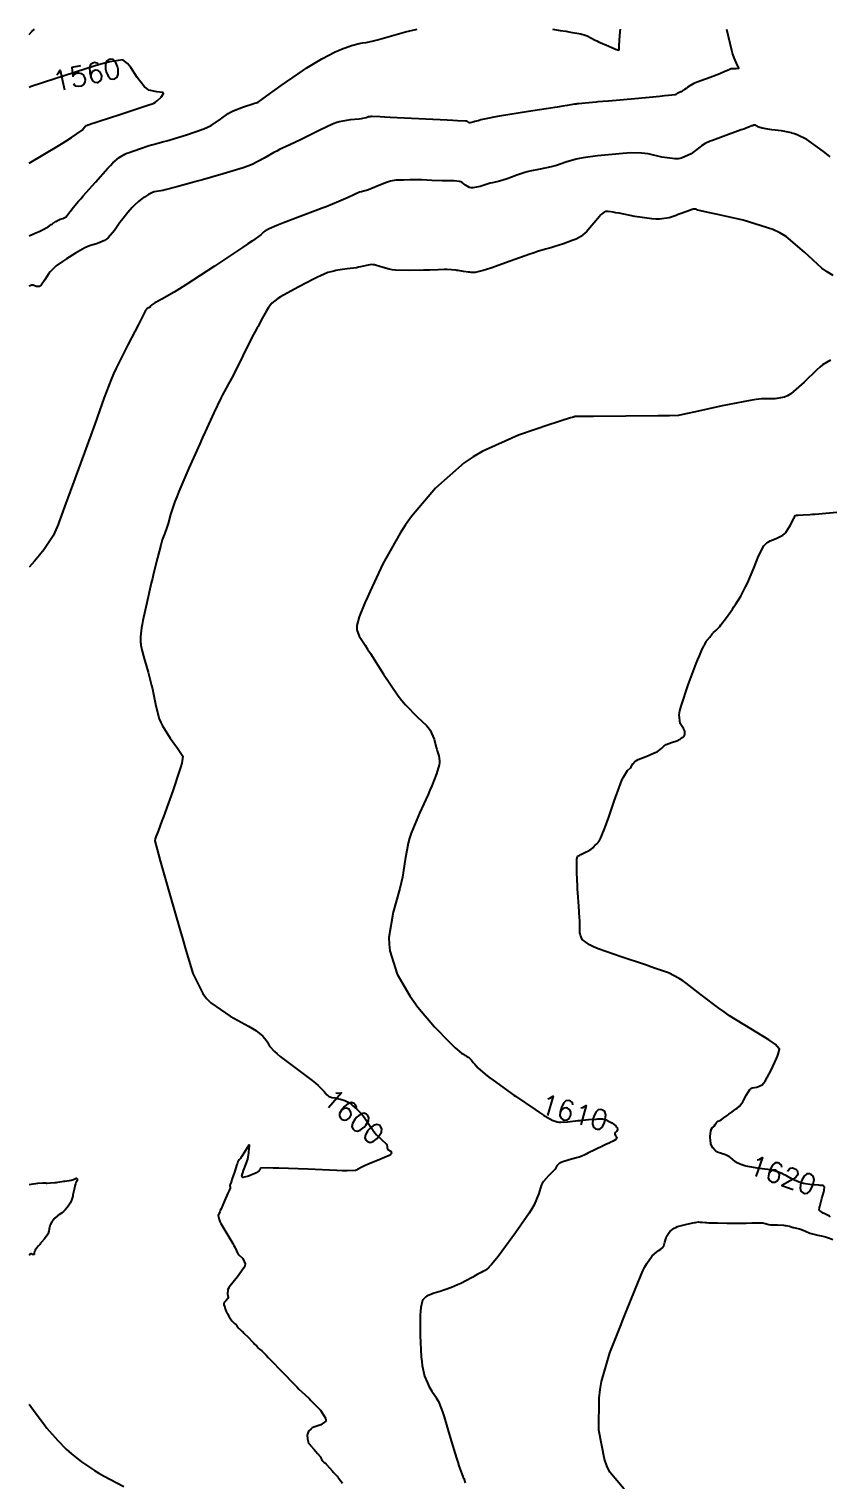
# Model space of a CAD drawing. Header units: metres. Extents: x 837477 to 838477, y 1189014 to 1191014.
# Drawn here: x 837476.5 to 837628.4, y 1190738.3 to 1191013.9 of the extents above; entities that cross this region are included whole.
import ezdxf

# ---------------------------------------------------------------- set-up
doc = ezdxf.new("R2010")
doc.units = ezdxf.units.M
doc.header["$LTSCALE"] = 0.3
doc.layers.add('COTAS 10', color=1, linetype='Continuous')
doc.styles.get("Standard").update_dxf_attribs({"font": 'simplex.shx'})

msp = doc.modelspace()

# ---------------------------------------------------------------- linework, layer by layer
at = {"layer": 'COTAS 10'}
for points, elevation in [([(837476.514, 1191012.856), (837477.027, 1191013.381), (837477.575, 1191013.872)], 1560), ([(837476.514, 1190974.644), (837477.811, 1190975.176), (837478.423, 1190975.444), (837478.949, 1190975.685), (837480.123, 1190976.323), (837480.723, 1190976.759), (837480.886, 1190976.873), (837481.047, 1190976.983), (837481.62, 1190977.357), (837482.158, 1190977.659), (837482.298, 1190977.725), (837482.435, 1190977.782), (837482.895, 1190977.923), (837483.31, 1190978.092), (837483.418, 1190978.167), (837483.522, 1190978.253), (837483.874, 1190978.668), (837484.241, 1190979.185), (837484.356, 1190979.336), (837484.476, 1190979.491), (837484.958, 1190980.08), (837485.907, 1190981.181), (837486.321, 1190981.659), (837486.802, 1190982.212), (837489.086, 1190984.835), (837491.429, 1190987.447), (837491.947, 1190987.994), (837492.408, 1190988.464), (837493.6, 1190989.523), (837494.69, 1190990.115), (837495.088, 1190990.29), (837495.527, 1190990.469), (837497.456, 1190991.159), (837499.326, 1190991.759), (837499.727, 1190991.883), (837500.078, 1190991.988), (837500.926, 1190992.213), (837502.079, 1190992.521), (837502.622, 1190992.678), (837503.262, 1190992.867), (837506.382, 1190993.807), (837509.65, 1190994.957), (837510.384, 1190995.277), (837511.043, 1190995.598), (837512.807, 1190996.765), (837514.26, 1190997.841), (837514.725, 1190998.105), (837515.216, 1190998.355), (837517.214, 1190999.134), (837518.962, 1190999.685), (837519.297, 1190999.79), (837519.566, 1190999.875), (837519.958, 1191000), (837519.996, 1191000.012), (837520.66, 1191000.493), (837521.595, 1191001.17), (837524.305, 1191003.137), (837527.543, 1191005.4), (837528.392, 1191005.964), (837529.222, 1191006.499), (837532.048, 1191008.203), (837534.551, 1191009.522), (837535.176, 1191009.815), (837535.772, 1191010.076), (837537.678, 1191010.758), (837539.145, 1191011.138), (837539.464, 1191011.208), (837539.745, 1191011.264), (837540.443, 1191011.338), (837541.86, 1191011.626), (837542.594, 1191011.816), (837543.476, 1191012.054), (837547.893, 1191013.312), (837550.094, 1191013.872)], 1570), ([(837608.801, 1191013.872), (837608.802, 1191013.869), (837609.736, 1191009.892), (837609.96, 1191009.083), (837610.168, 1191008.399), (837610.793, 1191006.983), (837611.086, 1191006.517), (837611.085, 1191006.432), (837611.049, 1191006.367), (837610.621, 1191006.293), (837610.076, 1191006.33), (837609.966, 1191006.335), (837609.873, 1191006.338), (837609.685, 1191006.33), (837609.431, 1191006.223), (837609.298, 1191006.164), (837609.137, 1191006.091), (837608.328, 1191005.721), (837607.185, 1191005.236), (837606.813, 1191005.091), (837606.418, 1191004.942), (837604.792, 1191004.365), (837603.256, 1191003.8), (837602.917, 1191003.659), (837602.615, 1191003.524), (837601.839, 1191003.093), (837601.364, 1191002.751), (837601.253, 1191002.673), (837601.15, 1191002.602), (837600.852, 1191002.404), (837600.631, 1191002.262), (837600.576, 1191002.225), (837600.525, 1191002.19), (837600.364, 1191002.074), (837600.205, 1191001.974), (837600.156, 1191001.95), (837600.104, 1191001.926), (837599.895, 1191001.853), (837599.688, 1191001.777), (837599.637, 1191001.752), (837599.589, 1191001.724), (837599.438, 1191001.61), (837599.298, 1191001.499), (837599.257, 1191001.473), (837599.215, 1191001.449), (837599.054, 1191001.381), (837597.78, 1191001.237), (837597.036, 1191001.166), (837596.122, 1191001.08), (837591.409, 1191000.656), (837586.426, 1191000.214), (837585.341, 1191000.117), (837584.385, 1191000.031), (837584.047, 1191000), (837581.998, 1190999.812), (837580.739, 1190999.689), (837580.494, 1190999.663), (837580.293, 1190999.641), (837579.941, 1190999.593), (837578.568, 1190999.364), (837577.724, 1190999.229), (837576.678, 1190999.062), (837571.226, 1190998.197), (837565.723, 1190997.311), (837564.645, 1190997.13), (837563.761, 1190996.976), (837562.181, 1190996.656), (837561.865, 1190996.53), (837561.778, 1190996.5), (837561.691, 1190996.473), (837561.381, 1190996.389), (837561.058, 1190996.309), (837560.963, 1190996.283), (837560.865, 1190996.255), (837560.494, 1190996.143), (837560.157, 1190996.077), (837560.081, 1190996.078), (837560.014, 1190996.087), (837559.832, 1190996.193), (837559.67, 1190996.321), (837559.615, 1190996.345), (837559.555, 1190996.364), (837559.299, 1190996.392), (837557.765, 1190996.455), (837556.899, 1190996.496), (837555.841, 1190996.548), (837545.021, 1190997.096), (837543.97, 1190997.148), (837543.112, 1190997.189), (837541.621, 1190997.251), (837541.406, 1190997.245), (837541.352, 1190997.243), (837541.301, 1190997.241), (837541.135, 1190997.236), (837540.942, 1190997.201), (837540.873, 1190997.181), (837540.798, 1190997.156), (837540.472, 1190997.03), (837539.78, 1190996.873), (837539.474, 1190996.83), (837539.119, 1190996.787), (837537.426, 1190996.629), (837535.314, 1190996.239), (837534.695, 1190996.049), (837534.062, 1190995.823), (837531.651, 1190994.709), (837529.251, 1190993.461), (837528.624, 1190993.15), (837528.013, 1190992.853), (837525.943, 1190991.908), (837524.006, 1190990.999), (837523.48, 1190990.725), (837522.958, 1190990.443), (837521.109, 1190989.343), (837518.81, 1190988.18), (837518.004, 1190987.857), (837517.125, 1190987.534), (837513.341, 1190986.363), (837509.397, 1190985.276), (837508.418, 1190985.005), (837507.487, 1190984.748), (837504.533, 1190983.929), (837502.342, 1190983.344), (837501.893, 1190983.235), (837501.513, 1190983.148), (837500.706, 1190983.025), (837500.253, 1190982.956), (837500.095, 1190982.903), (837499.923, 1190982.837), (837499.183, 1190982.475), (837498.38, 1190981.995), (837498.168, 1190981.853), (837497.961, 1190981.708), (837497.249, 1190981.15), (837496.523, 1190980.475), (837496.308, 1190980.254), (837496.086, 1190980.02), (837495.229, 1190979.053), (837494.295, 1190977.884), (837494.023, 1190977.521), (837493.746, 1190977.142), (837492.697, 1190975.633), (837491.545, 1190974.275), (837491.202, 1190973.99), (837490.85, 1190973.746), (837489.49, 1190973.193), (837487.981, 1190972.73), (837487.534, 1190972.542), (837487.074, 1190972.328), (837485.309, 1190971.337), (837483.628, 1190970.259), (837483.222, 1190969.989), (837482.842, 1190969.731), (837481.682, 1190968.905), (837480.742, 1190968.049), (837480.5, 1190967.772), (837480.266, 1190967.479), (837479.487, 1190966.275), (837478.793, 1190965.283), (837478.612, 1190965.122), (837478.436, 1190965.011), (837477.842, 1190965.023), (837477.302, 1190965.236), (837477.16, 1190965.252), (837477.022, 1190965.249), (837476.549, 1190965.085), (837476.514, 1190965.061)], 1580), ([(837575.785, 1191013.872), (837577.248, 1191013.626), (837578.308, 1191013.444), (837579.209, 1191013.288), (837581.137, 1191012.935), (837581.972, 1191012.71), (837582.183, 1191012.635), (837582.386, 1191012.553), (837583.046, 1191012.212), (837583.876, 1191011.763), (837584.185, 1191011.614), (837584.529, 1191011.454), (837586.058, 1191010.784), (837587.481, 1191010.19), (837587.757, 1191010.078), (837587.983, 1191009.988), (837588.373, 1191009.85), (837588.419, 1191009.936), (837588.427, 1191009.987), (837588.433, 1191010.05), (837588.437, 1191010.377), (837588.463, 1191011.092), (837588.483, 1191011.399), (837588.507, 1191011.754), (837588.641, 1191013.432), (837588.671, 1191013.872)], 1570), ([(837476.514, 1190988.417), (837482.132, 1190991.757), (837483.459, 1190992.572), (837484.557, 1190993.261), (837486.605, 1190994.709), (837487.06, 1190995.224), (837487.153, 1190995.327), (837487.231, 1190995.412), (837487.392, 1190995.572), (837488.407, 1190995.924), (837489.023, 1190996.129), (837489.784, 1190996.382), (837493.743, 1190997.685), (837497.693, 1190998.98), (837498.448, 1190999.227), (837499.056, 1190999.426), (837500.03, 1190999.744), (837500.068, 1190999.754), (837500.086, 1190999.759), (837500.107, 1190999.765), (837500.21, 1190999.796), (837500.495, 1190999.997), (837500.499, 1191000), (837500.63, 1191000.11), (837500.791, 1191000.247), (837501.577, 1191000.953), (837502.029, 1191001.631), (837501.979, 1191001.752), (837501.853, 1191001.843), (837500.766, 1191001.931), (837499.231, 1191002.294), (837498.822, 1191002.558), (837498.421, 1191002.893), (837497.03, 1191004.697), (837495.793, 1191006.585), (837495.487, 1191006.973), (837495.198, 1191007.304), (837494.289, 1191008.013), (837491.828, 1191007.666), (837490.561, 1191007.331), (837489.039, 1191006.891), (837481.427, 1191004.441), (837476.922, 1191002.937), (837476.514, 1191002.801)], 1560), ([(837628.463, 1190989.612), (837627.44, 1190990.436), (837626.52, 1190991.156), (837624.051, 1190992.89), (837622.211, 1190993.785), (837621.688, 1190993.976), (837621.158, 1190994.143), (837621.122, 1190994.15), (837619.194, 1190994.539), (837617.422, 1190994.768), (837617.013, 1190994.828), (837616.639, 1190994.887), (837615.584, 1190995.092), (837614.905, 1190995.278), (837614.767, 1190995.327), (837614.652, 1190995.373), (837614.421, 1190995.528), (837614.302, 1190995.63), (837614.258, 1190995.643), (837614.208, 1190995.649), (837613.989, 1190995.617), (837613.733, 1190995.531), (837613.66, 1190995.503), (837613.586, 1190995.474), (837613.312, 1190995.356), (837612.503, 1190995.045), (837612.092, 1190994.894), (837611.6, 1190994.715), (837609.145, 1190993.837), (837606.652, 1190992.932), (837606.136, 1190992.736), (837605.695, 1190992.563), (837604.732, 1190992.139), (837604.036, 1190991.678), (837603.765, 1190991.482), (837603.458, 1190991.258), (837602.065, 1190990.201), (837600.232, 1190989.347), (837599.648, 1190989.249), (837599.032, 1190989.212), (837596.528, 1190989.581), (837593.963, 1190990.165), (837593.307, 1190990.263), (837592.675, 1190990.334), (837590.587, 1190990.364), (837588.448, 1190990.189), (837587.784, 1190990.132), (837587.087, 1190990.07), (837584.311, 1190989.813), (837581.583, 1190989.453), (837580.917, 1190989.327), (837580.289, 1190989.189), (837578.347, 1190988.593), (837576.57, 1190987.987), (837576.046, 1190987.842), (837575.509, 1190987.707), (837573.457, 1190987.304), (837571.477, 1190986.919), (837570.985, 1190986.796), (837570.519, 1190986.667), (837569.039, 1190986.138), (837567.728, 1190985.62), (837567.368, 1190985.496), (837567.009, 1190985.38), (837565.724, 1190985.034), (837564.384, 1190984.701), (837563.99, 1190984.594), (837563.587, 1190984.48), (837562.047, 1190984.016), (837560.651, 1190983.739), (837560.338, 1190983.744), (837560.056, 1190983.783), (837559.304, 1190984.22), (837558.633, 1190984.752), (837558.403, 1190984.852), (837558.154, 1190984.931), (837557.096, 1190985.045), (837555.738, 1190985.049), (837555.3, 1190985.059), (837554.836, 1190985.072), (837552.936, 1190985.154), (837551.024, 1190985.233), (837550.553, 1190985.245), (837550.106, 1190985.253), (837548.702, 1190985.246), (837547.547, 1190985.212), (837547.257, 1190985.203), (837546.98, 1190985.194), (837546.09, 1190985.164), (837545.055, 1190984.977), (837544.687, 1190984.869), (837544.284, 1190984.737), (837542.532, 1190984.058), (837540.867, 1190983.38), (837540.519, 1190983.248), (837540.219, 1190983.14), (837539.543, 1190982.954), (837539.168, 1190982.885), (837539.058, 1190982.851), (837538.945, 1190982.811), (837538.517, 1190982.613), (837537.749, 1190982.244), (837537.422, 1190982.095), (837537.046, 1190981.927), (837535.276, 1190981.154), (837532.874, 1190980.163), (837532.1, 1190979.859), (837531.279, 1190979.54), (837527.919, 1190978.28), (837524.788, 1190977.104), (837524.112, 1190976.838), (837523.518, 1190976.599), (837522.06, 1190975.951), (837521.253, 1190975.49), (837521.069, 1190975.367), (837520.902, 1190975.248), (837520.443, 1190974.836), (837518.893, 1190973.681), (837518.039, 1190973.093), (837517, 1190972.389), (837511.712, 1190968.877), (837506.229, 1190965.313), (837505.068, 1190964.577), (837504.061, 1190963.949), (837501.712, 1190962.584), (837500.604, 1190962.027), (837500.38, 1190961.908), (837500.192, 1190961.805), (837499.809, 1190961.559), (837499.671, 1190961.412), (837499.636, 1190961.37), (837499.604, 1190961.328), (837499.502, 1190961.173), (837499.404, 1190961.047), (837499.375, 1190961.023), (837499.345, 1190961.004), (837499.227, 1190960.974), (837499.101, 1190960.954), (837499.065, 1190960.941), (837499.03, 1190960.925), (837498.901, 1190960.84), (837498.77, 1190960.701), (837498.734, 1190960.651), (837498.698, 1190960.596), (837498.566, 1190960.353), (837497.975, 1190959.204), (837497.65, 1190958.577), (837497.255, 1190957.817), (837495.241, 1190953.957), (837493.049, 1190949.544), (837492.541, 1190948.436), (837492.076, 1190947.376), (837490.751, 1190943.957), (837489.436, 1190940.179), (837488.977, 1190938.893), (837488.476, 1190937.503), (837486.323, 1190931.615), (837484.292, 1190926.087), (837483.868, 1190924.923), (837483.504, 1190923.918), (837482.687, 1190921.615), (837482.181, 1190920.243), (837482.012, 1190919.825), (837481.831, 1190919.39), (837481.072, 1190917.684), (837479.302, 1190915.047), (837478.482, 1190914.026), (837477.52, 1190912.879), (837476.514, 1190911.758)], 1590), ([(837629.027, 1190967.131), (837627.91, 1190967.786), (837626.858, 1190968.496), (837623.607, 1190971.507), (837620.104, 1190974.486), (837618.895, 1190975.176), (837617.582, 1190975.806), (837611.974, 1190977.593), (837606.863, 1190978.73), (837605.864, 1190978.95), (837605.044, 1190979.13), (837603.586, 1190979.439), (837603.326, 1190979.5), (837603.263, 1190979.524), (837603.203, 1190979.551), (837603.016, 1190979.674), (837602.646, 1190979.696), (837602.47, 1190979.66), (837602.262, 1190979.605), (837601.245, 1190979.255), (837599.987, 1190978.782), (837599.627, 1190978.65), (837599.262, 1190978.517), (837597.9, 1190978.034), (837596.057, 1190977.782), (837595.389, 1190977.796), (837594.653, 1190977.845), (837591.422, 1190978.325), (837588.411, 1190978.903), (837587.812, 1190979.015), (837587.316, 1190979.105), (837586.375, 1190979.259), (837586.09, 1190979.248), (837586.008, 1190979.235), (837585.924, 1190979.219), (837585.61, 1190979.124), (837585.108, 1190978.728), (837584.905, 1190978.521), (837584.675, 1190978.272), (837583.616, 1190977.023), (837582.487, 1190975.709), (837582.213, 1190975.419), (837581.956, 1190975.162), (837581.17, 1190974.501), (837580.256, 1190974.017), (837579.919, 1190973.871), (837579.546, 1190973.721), (837577.895, 1190973.136), (837576.222, 1190972.602), (837575.835, 1190972.484), (837575.48, 1190972.379), (837574.473, 1190972.109), (837572.965, 1190971.644), (837572.295, 1190971.417), (837571.516, 1190971.147), (837567.787, 1190969.819), (837564.066, 1190968.516), (837563.292, 1190968.263), (837562.628, 1190968.057), (837561.153, 1190967.701), (837560.349, 1190967.694), (837560.107, 1190967.708), (837559.858, 1190967.729), (837558.89, 1190967.862), (837557.923, 1190968.021), (837557.674, 1190968.059), (837557.433, 1190968.093), (837556.632, 1190968.194), (837555.79, 1190968.244), (837555.524, 1190968.247), (837555.243, 1190968.245), (837554.109, 1190968.199), (837552.53, 1190968.131), (837551.968, 1190968.115), (837551.352, 1190968.1), (837548.68, 1190968.056), (837546.006, 1190968.136), (837545.388, 1190968.199), (837544.825, 1190968.279), (837543.235, 1190968.719), (837542.061, 1190969.104), (837541.76, 1190969.151), (837541.47, 1190969.171), (837540.507, 1190969.026), (837539.402, 1190968.729), (837539.021, 1190968.654), (837538.608, 1190968.581), (837536.848, 1190968.343), (837535.086, 1190968.101), (837534.672, 1190968.027), (837534.29, 1190967.949), (837533.178, 1190967.639), (837531.782, 1190967.025), (837531.221, 1190966.755), (837530.585, 1190966.442), (837527.659, 1190964.949), (837524.798, 1190963.394), (837524.203, 1190963.041), (837523.693, 1190962.722), (837522.566, 1190961.851), (837521.951, 1190961.028), (837521.764, 1190960.738), (837521.571, 1190960.422), (837520.815, 1190959.06), (837520.109, 1190957.729), (837519.947, 1190957.432), (837519.8, 1190957.167), (837519.391, 1190956.471), (837518.845, 1190955.467), (837518.611, 1190955.008), (837518.342, 1190954.47), (837517.072, 1190951.875), (837515.737, 1190949.166), (837515.427, 1190948.556), (837515.142, 1190948.008), (837514.33, 1190946.537), (837513.515, 1190945.04), (837513.228, 1190944.476), (837512.916, 1190943.847), (837511.567, 1190941.034), (837509.912, 1190937.451), (837509.405, 1190936.336), (837508.878, 1190935.169), (837506.801, 1190930.511), (837504.926, 1190926.12), (837504.526, 1190925.121), (837504.178, 1190924.216), (837503.353, 1190921.729), (837502.884, 1190920.045), (837502.762, 1190919.645), (837502.642, 1190919.275), (837502.235, 1190918.177), (837501.79, 1190916.909), (837501.647, 1190916.43), (837501.494, 1190915.896), (837500.87, 1190913.509), (837500.143, 1190910.532), (837499.926, 1190909.627), (837499.701, 1190908.687), (837498.832, 1190905), (837498.094, 1190901.63), (837497.952, 1190900.89), (837497.837, 1190900.234), (837497.648, 1190898.561), (837497.678, 1190897.489), (837497.702, 1190897.211), (837497.732, 1190896.942), (837497.893, 1190896.041), (837498.199, 1190894.876), (837498.32, 1190894.441), (837498.456, 1190893.958), (837499.077, 1190891.804), (837499.741, 1190889.324), (837499.905, 1190888.635), (837500.059, 1190887.944), (837500.542, 1190885.437), (837501.215, 1190882.97), (837501.49, 1190882.304), (837501.802, 1190881.646), (837503.249, 1190879.329), (837504.65, 1190877.417), (837504.934, 1190877.013), (837505.172, 1190876.664), (837505.657, 1190875.856), (837505.483, 1190874.574), (837505.307, 1190873.925), (837505.075, 1190873.149), (837503.773, 1190869.285), (837502.332, 1190865.257), (837502.012, 1190864.377), (837501.726, 1190863.6), (837500.979, 1190861.645), (837500.563, 1190860.58), (837500.486, 1190860.364), (837500.425, 1190860.183), (837500.342, 1190859.813), (837500.789, 1190858.19), (837501.062, 1190857.219), (837501.399, 1190856.022), (837503.157, 1190849.813), (837505.164, 1190842.81), (837505.659, 1190841.112), (837506.129, 1190839.518), (837507.604, 1190834.635), (837509.475, 1190830.836), (837510.194, 1190829.926), (837511, 1190829.079), (837514.635, 1190826.533), (837518.149, 1190824.653), (837518.878, 1190824.226), (837519.502, 1190823.839), (837520.878, 1190822.777), (837521.489, 1190822), (837521.631, 1190821.792), (837521.761, 1190821.588), (837522.132, 1190820.878), (837523.082, 1190819.809), (837523.577, 1190819.378), (837524.172, 1190818.889), (837527.161, 1190816.634), (837529.987, 1190814.513), (837530.193, 1190814.358), (837530.815, 1190813.856), (837531.345, 1190813.409), (837532.473, 1190812.254), (837533.009, 1190811.598), (837533.164, 1190811.464), (837533.322, 1190811.352), (837533.919, 1190811.123), (837534.55, 1190811.016), (837534.731, 1190810.981), (837534.914, 1190810.943), (837535.593, 1190810.788), (837536.241, 1190810.593), (837536.403, 1190810.531), (837536.558, 1190810.466), (837537.057, 1190810.198), (837537.585, 1190809.821), (837537.758, 1190809.687), (837537.943, 1190809.539), (837538.709, 1190808.895), (837539.569, 1190808.011), (837539.814, 1190807.712), (837540.06, 1190807.389), (837540.974, 1190806.027), (837541.914, 1190804.653), (837542.177, 1190804.323), (837542.441, 1190804.014), (837543.406, 1190803.082), (837544.152, 1190802.393), (837544.278, 1190802.238), (837544.37, 1190802.099), (837544.409, 1190801.727), (837544.406, 1190801.439), (837544.47, 1190801.353), (837544.563, 1190801.264), (837545.134, 1190800.919), (837545.274, 1190800.452), (837545.095, 1190800.286), (837544.822, 1190800.104), (837543.049, 1190799.313), (837541.032, 1190798.534), (837540.605, 1190798.359), (837540.235, 1190798.201), (837539.373, 1190797.78), (837538.925, 1190797.51), (837538.817, 1190797.448), (837538.715, 1190797.392), (837538.404, 1190797.235), (837536.856, 1190797.199), (837535.975, 1190797.219), (837534.898, 1190797.253), (837529.373, 1190797.482), (837523.869, 1190797.701), (837522.806, 1190797.729), (837521.942, 1190797.742), (837520.485, 1190797.669), (837520.339, 1190797.497), (837520.301, 1190797.448), (837520.265, 1190797.398), (837520.145, 1190797.211), (837519.767, 1190796.934), (837519.568, 1190796.828), (837519.328, 1190796.708), (837518.123, 1190796.166), (837517.082, 1190795.957), (837516.946, 1190796.046), (837516.877, 1190796.199), (837517.175, 1190797.283), (837517.778, 1190798.704), (837517.9, 1190799.069), (837518.002, 1190799.421), (837518.211, 1190800.592), (837518.276, 1190801.478), (837518.288, 1190801.651), (837518.298, 1190801.792), (837518.312, 1190802.043), (837518.303, 1190802.079), (837518.298, 1190802.085), (837518.292, 1190802.09), (837518.263, 1190802.095), (837518.232, 1190802.088), (837518.218, 1190802.084), (837518.199, 1190802.077), (837518.062, 1190801.864), (837517.98, 1190801.732), (837517.88, 1190801.569), (837517.362, 1190800.718), (837516.818, 1190799.854), (837516.702, 1190799.683), (837516.601, 1190799.542), (837516.359, 1190799.278), (837516.134, 1190798.88), (837516.043, 1190798.654), (837515.939, 1190798.377), (837515.461, 1190796.961), (837514.996, 1190795.534), (837514.902, 1190795.251), (837514.821, 1190795.017), (837514.654, 1190794.576), (837514.603, 1190794.452), (837514.596, 1190794.417), (837514.593, 1190794.383), (837514.609, 1190794.259), (837514.635, 1190794.13), (837514.638, 1190794.092), (837514.638, 1190794.053), (837514.626, 1190793.908), (837514.452, 1190793.446), (837514.352, 1190793.208), (837514.228, 1190792.923), (837513.59, 1190791.494), (837512.928, 1190790.012), (837512.789, 1190789.693), (837512.669, 1190789.414), (837512.397, 1190788.736), (837512.555, 1190787.952), (837512.706, 1190787.606), (837512.905, 1190787.205), (837514.013, 1190785.288), (837515.153, 1190783.395), (837515.372, 1190783.007), (837515.549, 1190782.679), (837515.841, 1190781.987), (837516.042, 1190781.582), (837516.162, 1190781.434), (837516.31, 1190781.27), (837517.076, 1190780.551), (837517.491, 1190779.515), (837517.418, 1190779.151), (837517.262, 1190778.754), (837516.02, 1190777.045), (837514.65, 1190775.376), (837514.414, 1190775.005), (837514.24, 1190774.673), (837514.13, 1190773.802), (837514.276, 1190773.245), (837514.264, 1190773.111), (837514.229, 1190772.986), (837513.913, 1190772.606), (837513.565, 1190772.282), (837513.51, 1190772.191), (837513.473, 1190772.1), (837513.487, 1190771.77), (837513.604, 1190771.456), (837513.631, 1190771.375), (837513.656, 1190771.296), (837513.728, 1190771.034), (837513.79, 1190770.805), (837513.808, 1190770.747), (837513.827, 1190770.691), (837513.898, 1190770.51), (837514.034, 1190770.25), (837514.093, 1190770.145), (837514.162, 1190770.026), (837514.487, 1190769.475), (837514.869, 1190768.896), (837514.973, 1190768.758), (837515.076, 1190768.631), (837515.443, 1190768.254), (837515.771, 1190767.953), (837515.85, 1190767.874), (837515.923, 1190767.797), (837516.143, 1190767.532), (837516.329, 1190767.301), (837516.381, 1190767.244), (837516.432, 1190767.191), (837516.621, 1190767.028), (837516.956, 1190766.723), (837517.1, 1190766.581), (837517.266, 1190766.414), (837518.052, 1190765.603), (837518.869, 1190764.748), (837519.054, 1190764.553), (837519.223, 1190764.376), (837519.686, 1190763.891), (837520.044, 1190763.532), (837520.147, 1190763.435), (837520.251, 1190763.339), (837520.639, 1190763.002), (837521.476, 1190762.192), (837521.863, 1190761.798), (837522.318, 1190761.33), (837524.518, 1190759.03), (837526.779, 1190756.677), (837527.271, 1190756.177), (837527.705, 1190755.743), (837528.788, 1190754.72), (837529.673, 1190753.904), (837529.981, 1190753.599), (837530.318, 1190753.26), (837531.763, 1190751.753), (837532.761, 1190750.275), (837532.816, 1190749.955), (837532.775, 1190749.673), (837531.825, 1190748.977), (837530.509, 1190748.52), (837530.236, 1190748.39), (837530.003, 1190748.257), (837529.493, 1190747.763), (837529.313, 1190747.25), (837529.288, 1190747.106), (837529.274, 1190746.961), (837529.314, 1190746.428), (837529.405, 1190745.977), (837529.424, 1190745.883), (837529.44, 1190745.803), (837529.475, 1190745.625), (837529.498, 1190745.545), (837529.506, 1190745.526), (837529.515, 1190745.508), (837529.557, 1190745.457), (837529.744, 1190745.251), (837529.845, 1190745.137), (837529.968, 1190744.998), (837530.588, 1190744.289), (837531.207, 1190743.577), (837531.329, 1190743.437), (837531.429, 1190743.322), (837531.612, 1190743.111), (837531.699, 1190742.981), (837531.738, 1190742.918), (837531.784, 1190742.842), (837532.008, 1190742.469), (837532.246, 1190742.102), (837532.301, 1190742.03), (837532.351, 1190741.971), (837532.494, 1190741.867), (837532.713, 1190741.7), (837532.812, 1190741.601), (837532.927, 1190741.48), (837533.479, 1190740.852), (837534.058, 1190740.179), (837534.19, 1190740.029), (837534.309, 1190739.895), (837534.639, 1190739.544), (837534.926, 1190739.236), (837535.02, 1190739.129), (837535.119, 1190739.013), (837535.527, 1190738.519), (837535.961, 1190737.927)], 1600), ([(837628.49, 1190951.01), (837627.009, 1190950.119), (837626.491, 1190949.706), (837625.926, 1190949.222), (837623.495, 1190946.876), (837620.98, 1190944.674), (837620.363, 1190944.281), (837619.779, 1190943.982), (837617.956, 1190943.684), (837615.449, 1190943.67), (837614.434, 1190943.55), (837613.281, 1190943.379), (837607.956, 1190942.341), (837602.896, 1190941.23), (837601.101, 1190940.836), (837599.679, 1190940.525), (837597.995, 1190940.471), (837597.022, 1190940.456), (837595.829, 1190940.441), (837589.692, 1190940.389), (837583.599, 1190940.345), (837582.434, 1190940.336), (837581.495, 1190940.329), (837579.992, 1190940.313), (837579.957, 1190940.3), (837579.944, 1190940.294), (837579.929, 1190940.288), (837579.864, 1190940.258), (837579.798, 1190940.229), (837579.782, 1190940.224), (837579.767, 1190940.219), (837579.725, 1190940.212), (837579.622, 1190940.195), (837579.569, 1190940.184), (837579.507, 1190940.172), (837579.192, 1190940.105), (837577.451, 1190939.544), (837576.488, 1190939.22), (837575.317, 1190938.822), (837569.352, 1190936.773), (837562.483, 1190933.702), (837560.742, 1190932.66), (837559.07, 1190931.534), (837553.614, 1190926.773), (837549.038, 1190921.335), (837547.922, 1190919.782), (837546.87, 1190918.209), (837543.614, 1190912.357), (837541.203, 1190907.181), (837540.683, 1190906.035), (837540.228, 1190905.013), (837539.119, 1190902.357), (837538.699, 1190900.67), (837538.679, 1190900.259), (837538.699, 1190899.872), (837539.119, 1190898.679), (837540.246, 1190896.936), (837540.713, 1190896.203), (837541.246, 1190895.361), (837543.732, 1190891.417), (837546.493, 1190887.355), (837547.201, 1190886.438), (837547.883, 1190885.612), (837550.143, 1190883.38), (837551.91, 1190881.721), (837552.282, 1190881.256), (837552.604, 1190880.789), (837553.343, 1190879.081), (837553.731, 1190877.551), (837553.831, 1190877.196), (837553.928, 1190876.87), (837554.253, 1190875.944), (837554.367, 1190874.979), (837554.331, 1190874.629), (837554.266, 1190874.244), (837553.788, 1190872.554), (837552.885, 1190870.233), (837552.552, 1190869.45), (837552.182, 1190868.606), (837550.549, 1190865.049), (837548.996, 1190861.294), (837548.677, 1190860.325), (837548.406, 1190859.387), (837547.83, 1190856.252), (837547.324, 1190852.932), (837547.097, 1190851.877), (837546.833, 1190850.764), (837545.565, 1190846.252), (837544.765, 1190841.476), (837544.796, 1190840.197), (837544.936, 1190838.936), (837546.352, 1190834.535), (837548.729, 1190830.398), (837549.474, 1190829.303), (837550.258, 1190828.229), (837553.404, 1190824.535), (837556.253, 1190821.61), (837556.848, 1190821.021), (837557.36, 1190820.528), (837558.512, 1190819.549), (837559.011, 1190819.26), (837559.111, 1190819.202), (837559.195, 1190819.155), (837559.36, 1190819.065), (837559.419, 1190819.031), (837559.451, 1190819.005), (837559.51, 1190818.946), (837559.59, 1190818.877), (837559.619, 1190818.857), (837559.651, 1190818.836), (837559.793, 1190818.761), (837559.984, 1190818.626), (837560.048, 1190818.569), (837560.116, 1190818.504), (837560.399, 1190818.194), (837560.773, 1190817.753), (837560.899, 1190817.604), (837561.034, 1190817.444), (837561.601, 1190816.769), (837563.04, 1190815.514), (837563.725, 1190814.988), (837564.534, 1190814.385), (837568.488, 1190811.561), (837568.75, 1190811.381), (837572.494, 1190808.805), (837573.335, 1190808.243), (837574.06, 1190807.769), (837575.709, 1190806.788), (837576.705, 1190806.493), (837577.018, 1190806.453), (837577.346, 1190806.43), (837578.667, 1190806.495), (837580.142, 1190806.67), (837580.569, 1190806.716), (837581.003, 1190806.761), (837582.636, 1190806.914), (837584.069, 1190807.028), (837584.377, 1190807.049), (837584.647, 1190807.064), (837585.3, 1190807.081), (837585.812, 1190806.947), (837585.993, 1190806.868), (837586.191, 1190806.771), (837587.049, 1190806.271), (837587.802, 1190805.705), (837587.935, 1190805.567), (837588.034, 1190805.437), (837588.119, 1190805.035), (837587.98, 1190804.73), (837587.939, 1190804.662), (837587.896, 1190804.601), (837587.731, 1190804.439), (837587.616, 1190804.305), (837587.606, 1190804.262), (837587.605, 1190804.217), (837587.676, 1190804.031), (837587.801, 1190803.829), (837587.834, 1190803.773), (837587.866, 1190803.717), (837587.974, 1190803.514), (837587.932, 1190803.287), (837587.869, 1190803.216), (837587.784, 1190803.141), (837587.293, 1190802.838), (837586.76, 1190802.566), (837586.649, 1190802.511), (837586.554, 1190802.464), (837586.342, 1190802.368), (837585.908, 1190802.17), (837585.673, 1190802.059), (837585.388, 1190801.924), (837583.945, 1190801.236), (837582.476, 1190800.529), (837582.176, 1190800.383), (837581.921, 1190800.258), (837581.385, 1190799.986), (837580.867, 1190799.797), (837580.624, 1190799.725), (837580.339, 1190799.643), (837578.948, 1190799.277), (837577.576, 1190798.841), (837577.302, 1190798.716), (837577.073, 1190798.589), (837576.631, 1190798.112), (837576.297, 1190797.529), (837576.137, 1190797.335), (837575.948, 1190797.127), (837575.022, 1190796.258), (837574.06, 1190795.161), (837573.849, 1190794.809), (837573.662, 1190794.437), (837573.184, 1190792.918), (837572.315, 1190790.76), (837571.882, 1190789.984), (837571.364, 1190789.13), (837568.797, 1190785.403), (837566.206, 1190781.911), (837565.673, 1190781.206), (837565.22, 1190780.614), (837564.251, 1190779.42), (837563.841, 1190779.008), (837563.741, 1190778.909), (837563.646, 1190778.816), (837563.351, 1190778.537), (837563.08, 1190778.32), (837563, 1190778.268), (837562.919, 1190778.218), (837562.609, 1190778.065), (837562.244, 1190777.9), (837562.127, 1190777.843), (837562.004, 1190777.78), (837561.502, 1190777.514), (837560.862, 1190777.16), (837560.652, 1190777.042), (837560.426, 1190776.915), (837559.491, 1190776.387), (837558.423, 1190775.824), (837558.113, 1190775.676), (837557.797, 1190775.531), (837556.608, 1190775.037), (837555.363, 1190774.585), (837555.012, 1190774.467), (837554.659, 1190774.351), (837553.364, 1190773.961), (837552.222, 1190773.536), (837551.967, 1190773.399), (837551.737, 1190773.254), (837551.126, 1190772.662), (837550.795, 1190771.235), (837550.742, 1190770.563), (837550.706, 1190769.772), (837550.716, 1190765.918), (837550.914, 1190761.92), (837550.996, 1190761.039), (837551.091, 1190760.254), (837551.532, 1190758.236), (837552.064, 1190756.957), (837552.215, 1190756.64), (837552.368, 1190756.338), (837552.937, 1190755.38), (837553.479, 1190754.562), (837553.615, 1190754.348), (837553.746, 1190754.14), (837554.169, 1190753.433), (837554.746, 1190751.976), (837554.973, 1190751.295), (837555.23, 1190750.494), (837556.404, 1190746.596), (837557.569, 1190742.687), (837557.82, 1190741.879), (837558.039, 1190741.189), (837558.576, 1190739.689), (837558.877, 1190738.983), (837558.948, 1190738.794), (837559.015, 1190738.609), (837559.214, 1190737.964)], 1610), ([(837628.499, 1190788.487), (837628.34, 1190788.577), (837627.591, 1190788.945), (837626.866, 1190789.312), (837626.722, 1190789.402), (837626.604, 1190789.486), (837626.381, 1190789.748), (837626.42, 1190790.226), (837626.467, 1190790.446), (837626.528, 1190790.705), (837626.88, 1190791.96), (837627.235, 1190793.193), (837627.299, 1190793.439), (837627.348, 1190793.643), (837627.403, 1190794.033), (837627.354, 1190794.143), (837627.339, 1190794.171), (837627.322, 1190794.198), (837627.256, 1190794.283), (837627.195, 1190794.347), (837627.182, 1190794.359), (837627.17, 1190794.37), (837627.144, 1190794.39), (837626.801, 1190794.42), (837626.59, 1190794.436), (837626.33, 1190794.457), (837624.97, 1190794.561), (837623.371, 1190794.802), (837622.959, 1190794.909), (837622.56, 1190795.034), (837621.232, 1190795.628), (837620.158, 1190796.226), (837619.92, 1190796.354), (837619.708, 1190796.464), (837619.153, 1190796.723), (837618.754, 1190796.875), (837618.638, 1190796.918), (837618.521, 1190796.961), (837618.082, 1190797.12), (837617.33, 1190797.301), (837617.015, 1190797.358), (837616.654, 1190797.419), (837614.966, 1190797.663), (837613.223, 1190797.936), (837612.828, 1190798.014), (837612.47, 1190798.094), (837611.491, 1190798.391), (837610.818, 1190798.723), (837610.652, 1190798.824), (837610.496, 1190798.929), (837610.005, 1190799.343), (837609.526, 1190799.746), (837609.387, 1190799.837), (837609.376, 1190799.844), (837609.219, 1190799.937), (837608.592, 1190800.223), (837607.974, 1190800.444), (837607.823, 1190800.496), (837607.681, 1190800.543), (837607.242, 1190800.68), (837606.849, 1190800.884), (837606.736, 1190800.974), (837606.621, 1190801.079), (837606.19, 1190801.581), (837605.85, 1190802.28), (837605.792, 1190802.51), (837605.749, 1190802.755), (837605.727, 1190803.774), (837605.833, 1190804.699), (837605.872, 1190804.887), (837605.915, 1190805.044), (837606.104, 1190805.364), (837606.322, 1190805.539), (837606.383, 1190805.606), (837606.445, 1190805.68), (837606.671, 1190806.013), (837606.897, 1190806.335), (837606.959, 1190806.402), (837607.02, 1190806.46), (837607.238, 1190806.59), (837607.533, 1190806.734), (837607.643, 1190806.8), (837607.764, 1190806.879), (837608.303, 1190807.259), (837608.918, 1190807.71), (837609.087, 1190807.833), (837609.256, 1190807.955), (837609.862, 1190808.389), (837610.439, 1190808.816), (837610.59, 1190808.934), (837610.736, 1190809.051), (837611.23, 1190809.471), (837611.719, 1190810.056), (837611.863, 1190810.277), (837612.009, 1190810.524), (837612.567, 1190811.628), (837613.22, 1190812.626), (837613.426, 1190812.805), (837613.644, 1190812.942), (837614.525, 1190813.087), (837615.529, 1190813.497), (837615.825, 1190813.801), (837616.129, 1190814.187), (837617.292, 1190816.27), (837618.268, 1190818.483), (837618.453, 1190818.952), (837618.603, 1190819.359), (837618.839, 1190820.307), (837618.003, 1190821.224), (837617.476, 1190821.612), (837616.823, 1190822.057), (837613.396, 1190824.146), (837609.361, 1190826.637), (837608.323, 1190827.336), (837607.319, 1190828.038), (837603.979, 1190830.609), (837601.134, 1190832.823), (837600.441, 1190833.301), (837599.791, 1190833.72), (837597.787, 1190834.748), (837595.352, 1190835.608), (837594.43, 1190835.921), (837593.401, 1190836.266), (837588.787, 1190837.787), (837584.427, 1190839.349), (837583.557, 1190839.722), (837582.834, 1190840.068), (837581.442, 1190841.1), (837581.104, 1190841.939), (837581.045, 1190842.163), (837581.002, 1190842.383), (837580.97, 1190843.15), (837580.98, 1190844.253), (837580.964, 1190844.685), (837580.938, 1190845.173), (837580.776, 1190847.39), (837580.587, 1190849.928), (837580.545, 1190850.618), (837580.507, 1190851.303), (837580.411, 1190853.727), (837580.388, 1190855.664), (837580.397, 1190856.042), (837580.413, 1190856.35), (837580.526, 1190856.888), (837580.838, 1190857.047), (837580.98, 1190857.116), (837581.145, 1190857.196), (837581.94, 1190857.576), (837582.75, 1190857.992), (837582.924, 1190858.096), (837583.077, 1190858.193), (837583.447, 1190858.504), (837583.695, 1190858.775), (837583.769, 1190858.848), (837583.847, 1190858.92), (837584.149, 1190859.176), (837584.463, 1190859.51), (837584.548, 1190859.633), (837584.632, 1190859.768), (837584.93, 1190860.364), (837585.202, 1190860.996), (837585.271, 1190861.154), (837585.337, 1190861.305), (837585.549, 1190861.79), (837585.962, 1190862.912), (837586.155, 1190863.465), (837586.382, 1190864.123), (837587.484, 1190867.374), (837588.68, 1190870.653), (837588.966, 1190871.329), (837589.232, 1190871.904), (837590.032, 1190873.141), (837590.592, 1190873.692), (837590.707, 1190873.834), (837590.805, 1190873.971), (837591.014, 1190874.429), (837591.478, 1190874.914), (837591.737, 1190875.068), (837592.051, 1190875.231), (837593.657, 1190875.894), (837595.295, 1190876.562), (837595.631, 1190876.729), (837595.915, 1190876.887), (837596.514, 1190877.395), (837596.961, 1190877.837), (837597.148, 1190877.955), (837597.364, 1190878.071), (837598.375, 1190878.474), (837599.354, 1190878.811), (837599.55, 1190878.886), (837599.713, 1190878.953), (837600.029, 1190879.127), (837600.129, 1190879.237), (837600.156, 1190879.263), (837600.182, 1190879.287), (837600.273, 1190879.359), (837600.363, 1190879.412), (837600.388, 1190879.425), (837600.413, 1190879.436), (837600.504, 1190879.467), (837600.596, 1190879.511), (837600.621, 1190879.531), (837600.646, 1190879.554), (837600.737, 1190879.664), (837600.815, 1190879.794), (837600.832, 1190879.83), (837600.847, 1190879.866), (837600.886, 1190879.994), (837600.904, 1190880.132), (837600.905, 1190880.173), (837600.905, 1190880.217), (837600.894, 1190880.387), (837600.874, 1190880.553), (837600.869, 1190880.593), (837600.863, 1190880.632), (837600.843, 1190880.753), (837600.7, 1190881.018), (837600.617, 1190881.147), (837600.515, 1190881.301), (837599.99, 1190882.059), (837599.832, 1190883.75), (837599.962, 1190884.492), (837600.166, 1190885.352), (837601.531, 1190889.449), (837603.068, 1190893.449), (837603.381, 1190894.249), (837603.645, 1190894.916), (837604.194, 1190896.213), (837604.414, 1190896.626), (837604.471, 1190896.735), (837604.528, 1190896.841), (837604.718, 1190897.206), (837604.964, 1190897.616), (837605.055, 1190897.751), (837605.156, 1190897.895), (837605.604, 1190898.491), (837606.092, 1190899.076), (837606.218, 1190899.213), (837606.34, 1190899.338), (837606.749, 1190899.701), (837607.292, 1190900.258), (837607.499, 1190900.506), (837607.731, 1190900.795), (837608.771, 1190902.176), (837609.918, 1190903.801), (837610.216, 1190904.244), (837610.506, 1190904.683), (837611.483, 1190906.245), (837612.427, 1190907.998), (837612.696, 1190908.559), (837612.967, 1190909.153), (837613.975, 1190911.569), (837614.894, 1190913.817), (837615.11, 1190914.305), (837615.309, 1190914.734), (837615.889, 1190915.798), (837616.537, 1190916.426), (837616.779, 1190916.581), (837617.048, 1190916.727), (837618.245, 1190917.187), (837619.488, 1190917.808), (837619.786, 1190918.056), (837620.064, 1190918.338), (837620.899, 1190919.63), (837621.471, 1190920.844), (837621.583, 1190921.077), (837621.674, 1190921.265), (837621.837, 1190921.568), (837622.083, 1190921.588), (837622.228, 1190921.597), (837622.405, 1190921.608), (837623.323, 1190921.66), (837624.675, 1190921.748), (837625.126, 1190921.782), (837625.61, 1190921.82), (837627.638, 1190921.991), (837629.704, 1190922.158)], 1620), ([(837476.514, 1190794.577), (837477.288, 1190794.729), (837477.776, 1190794.811), (837478.194, 1190794.873), (837479.122, 1190794.934), (837479.635, 1190794.887), (837479.791, 1190794.881), (837479.953, 1190794.878), (837480.588, 1190794.892), (837481.411, 1190794.965), (837481.692, 1190794.998), (837481.997, 1190795.038), (837483.093, 1190795.201), (837483.286, 1190795.229), (837484.477, 1190795.442), (837484.718, 1190795.496), (837484.921, 1190795.547), (837485.337, 1190795.71), (837485.48, 1190795.791), (837485.511, 1190795.791), (837485.539, 1190795.78), (837485.609, 1190795.656), (837485.629, 1190795.479), (837485.626, 1190795.434), (837485.619, 1190795.391), (837485.56, 1190795.252), (837485.487, 1190795.15), (837485.471, 1190795.131), (837485.457, 1190795.116), (837485.422, 1190795.093), (837485.355, 1190794.87), (837485.32, 1190794.728), (837485.279, 1190794.552), (837485.075, 1190793.63), (837484.845, 1190792.626), (837484.788, 1190792.398), (837484.734, 1190792.192), (837484.564, 1190791.631), (837484.358, 1190791.174), (837484.281, 1190791.034), (837484.196, 1190790.889), (837483.816, 1190790.317), (837483.371, 1190789.767), (837483.244, 1190789.636), (837483.115, 1190789.515), (837482.638, 1190789.153), (837482.155, 1190788.829), (837482.023, 1190788.731), (837481.892, 1190788.63), (837481.425, 1190788.236), (837481.009, 1190787.786), (837480.911, 1190787.649), (837480.819, 1190787.507), (837480.549, 1190786.951), (837480.37, 1190786.407), (837480.337, 1190786.273), (837480.311, 1190786.147), (837480.276, 1190785.748), (837480.154, 1190785.312), (837480.074, 1190785.162), (837479.973, 1190785), (837479.441, 1190784.307), (837478.896, 1190783.672), (837478.698, 1190783.441), (837478.528, 1190783.243), (837478.412, 1190783.107), (837478.291, 1190782.964), (837477.969, 1190782.584), (837477.663, 1190782.152), (837477.608, 1190782.042), (837477.565, 1190781.936), (837477.514, 1190781.587), (837477.483, 1190781.351), (837477.452, 1190781.317), (837477.412, 1190781.296), (837477.186, 1190781.332), (837476.945, 1190781.422), (837476.895, 1190781.436), (837476.853, 1190781.445), (837476.76, 1190781.435), (837476.514, 1190781.11)], 1590), ([(837589.382, 1190736.773), (837586.667, 1190740.032), (837586.107, 1190741.193), (837585.632, 1190742.467), (837584.609, 1190748), (837584.635, 1190754.062), (837584.82, 1190755.668), (837585.083, 1190757.243), (837586.672, 1190762.672), (837588.678, 1190767.696), (837589.203, 1190769.016), (837589.715, 1190770.305), (837591.453, 1190774.703), (837592.954, 1190778.235), (837593.317, 1190778.978), (837593.657, 1190779.619), (837594.692, 1190781.087), (837595.486, 1190781.764), (837595.673, 1190781.907), (837595.847, 1190782.031), (837596.356, 1190782.319), (837596.725, 1190782.62), (837596.809, 1190782.753), (837596.885, 1190782.906), (837597.098, 1190783.638), (837597.343, 1190784.478), (837597.44, 1190784.7), (837597.55, 1190784.918), (837598.053, 1190785.666), (837598.86, 1190786.313), (837599.161, 1190786.467), (837599.496, 1190786.61), (837600.988, 1190787.035), (837602.409, 1190787.319), (837602.699, 1190787.374), (837602.945, 1190787.417), (837603.463, 1190787.487), (837603.706, 1190787.479), (837603.779, 1190787.473), (837603.854, 1190787.466), (837604.147, 1190787.428), (837604.79, 1190787.38), (837605.086, 1190787.367), (837605.434, 1190787.353), (837607.116, 1190787.302), (837608.841, 1190787.262), (837609.216, 1190787.255), (837609.546, 1190787.249), (837610.365, 1190787.245), (837611.019, 1190787.256), (837611.245, 1190787.261), (837611.491, 1190787.266), (837612.539, 1190787.292), (837613.6, 1190787.319), (837613.854, 1190787.326), (837614.09, 1190787.332), (837614.799, 1190787.353), (837615.368, 1190787.339), (837615.516, 1190787.324), (837615.66, 1190787.304), (837616.146, 1190787.193), (837616.831, 1190786.981), (837617.131, 1190786.957), (837617.293, 1190786.95), (837617.49, 1190786.943), (837618.486, 1190786.917), (837619.574, 1190786.862), (837619.829, 1190786.837), (837620.063, 1190786.807), (837620.742, 1190786.662), (837621.279, 1190786.503), (837621.425, 1190786.464), (837621.569, 1190786.427), (837622.078, 1190786.312), (837622.64, 1190786.16), (837622.817, 1190786.099), (837623.004, 1190786.031), (837623.757, 1190785.72), (837624.615, 1190785.388), (837624.869, 1190785.306), (837625.129, 1190785.229), (837626.126, 1190784.99), (837627.095, 1190784.775), (837627.338, 1190784.713), (837627.57, 1190784.652), (837628.314, 1190784.422), (837628.977, 1190784.181)], 1620), ([(837476.514, 1190752.894), (837477.665, 1190751.305), (837479.435, 1190748.96), (837479.904, 1190748.371), (837480.364, 1190747.808), (837481.952, 1190745.997), (837483.573, 1190744.379), (837484.055, 1190743.939), (837484.551, 1190743.502), (837486.461, 1190741.952), (837488.914, 1190740.307), (837489.753, 1190739.81), (837490.66, 1190739.296), (837494.51, 1190737.289)], 1590)]:
    msp.add_lwpolyline(points, dxfattribs=dict(at, elevation=elevation))

# ---------------------------------------------------------------- texts
at = {"layer": 'COTAS 10', "char_height": 3.8, "attachment_point": 7}
for s, insert, rotation in [('1560', (837481.477, 1191001.984, 1560), 12.26427), ('1600', (837531.963, 1190810.299, 1600), 319.20395), ('1610', (837573.14, 1190808.184, 1610), 344.39836), ('1620', (837612.686, 1190796.691, 1620), 340.97383)]:
    msp.add_mtext(s, dxfattribs=dict(at, insert=insert, rotation=rotation))

doc.saveas('drawing.dxf')
